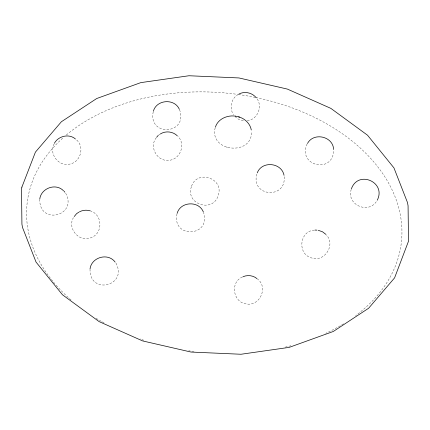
<?xml version="1.0" encoding="UTF-8"?>
<svg xmlns="http://www.w3.org/2000/svg" width="430" height="430" viewBox="0 0 430 430"><rect width="100%" height="100%" fill="white"/><g stroke="black" fill="none" stroke-linecap="round" stroke-linejoin="round"><path stroke-width="0.32" stroke-dasharray="2.15 1.61" d="M153.236 111.73C147.915 137.068 188.222 134.52 179.67 109.962M176.993 213.914C171.629 238.709 211.103 237.102 203.664 212.753M256.796 174.107C250.577 197.031 287.02 199.595 284.101 175.967M351.24 189.377C346.042 204.761 368.908 214.86 376.863 200.74M215.183 127.796C208.889 151.93 252.797 156.375 251.496 131.284M54.132 143.878C48.579 153.956 58.964 167.136 70.069 164.034C80.969 161.863 84.936 146.189 75.992 139.417M73.449 217.569C66.784 228.588 79.749 243.267 91.423 237.5C103.012 233.286 102.63 215 90.972 211.146M307.095 143.986C297.087 166.066 333.266 174.333 333.664 150.188M156.294 137.724C148.871 146.528 156.896 161.411 168.313 160.363C180.014 160.159 186.308 144.34 177.816 136.213M158.718 135.052L160.524 133.87M238.188 94.471C231.206 98.26 229.029 108.081 233.442 114.627M242.402 277.033C229.765 282.134 233.017 302.725 246.503 303.956C259.844 306.434 268.519 287.256 257.575 279.091M247.245 120.787C257.242 119.723 262.902 107.048 257.113 98.825M314.378 230.147C299.602 230.856 297.022 253.781 311.245 257.839C324.263 262.843 336.104 244.831 326.322 234.887M226.497 147.243L227.411 147.447M243.353 120.852L238.526 119.255L235.602 117.051M115.971 263.133C128.161 285.735 89.913 295.324 90.026 269.771M65.693 193.226C77.889 215.828 39.641 225.417 39.748 199.859M255.7 97.497A188.147 130.225 5.5 0 1 355.675 315.636M343.554 323.822A188.147 130.225 5.5 0 1 325.725 333.336M290.884 345.731A188.147 130.225 5.5 0 1 285.02 347.182M193.989 351.504A188.147 130.225 5.5 0 1 188.695 350.789M143.905 340.248A188.147 130.225 5.5 0 1 140.051 338.937M104.06 322.914A188.147 130.225 5.5 0 1 101.819 321.651M101.265 321.334A188.147 130.225 5.5 0 1 95.944 318.173M71.063 299.984A188.147 130.225 5.5 0 1 55.341 284.268M54.895 283.752A188.147 130.225 5.5 0 1 53.148 281.677M52.723 281.156A188.147 130.225 5.5 0 1 63.86 137.132M66.29 135.036A188.147 130.225 5.5 0 1 237.172 94.326M238.494 94.509A188.147 130.225 5.5 0 1 255.038 97.363M191.415 186.642C185.045 204.051 212.785 213.318 218.177 195.639C224.546 178.235 196.806 168.963 191.415 186.642"/><path stroke-width="0.64" d="M39.743 199.214C40.909 188.259 55.803 182.675 63.538 190.802M90.015 269.126C91.219 257.237 108.081 252.356 115.154 262.128M153.381 111.214C156.525 99.459 174.709 98.196 179.401 109.424M177.138 213.393C180.353 201.358 199.09 200.466 203.422 212.141M215.403 127.172C217.87 118.911 227.384 114.896 235.479 116.148M257.248 172.924C261.822 160.583 281.542 162.443 284.042 175.306M351.385 188.861C358.082 169.721 386.565 182.164 377.255 200.229M54.357 143.287C58.329 135.993 69.053 133.343 75.465 139.003M74.229 216.548L76.588 213.667L78.841 212.183M307.482 143.48C313.663 131.859 333.255 136.374 333.61 149.527M156.681 137.218L158.267 135.348M160.524 133.87C165.749 130.618 172.919 131.499 177.289 135.794M238.72 94.202C244.466 90.832 252.249 92.676 256.296 97.82M79.373 211.909C82.7 210.007 86.774 209.759 90.397 210.893M242.934 276.764C247.497 274.716 253.238 275.383 257.054 278.678M315.013 230.055L316.98 230.141M238.65 116.885C244.815 118.422 250.201 123.689 251.303 130.016M235.317 116.116L239.558 117.089M318.275 230.319L322.462 231.77L325.913 234.388M64.065 191.216L64.876 192.221M21.892 187.12L21.5 188.781L21.93 224.197L22.516 227.465L36.039 262.09L62.463 294.781L99.147 321.624L142.647 340.925L191.038 352.052L241.026 354.255L289.196 347.375L333.298 331.476L368.612 308.256L394.584 277.877L408.5 241.219L408.07 205.803L407.484 202.535L393.961 167.91L367.537 135.219L330.853 108.376L287.353 89.075L238.962 77.948L188.974 75.744L140.803 82.624L96.702 98.524L61.388 121.744L35.416 152.123L21.892 187.12"/></g></svg>
